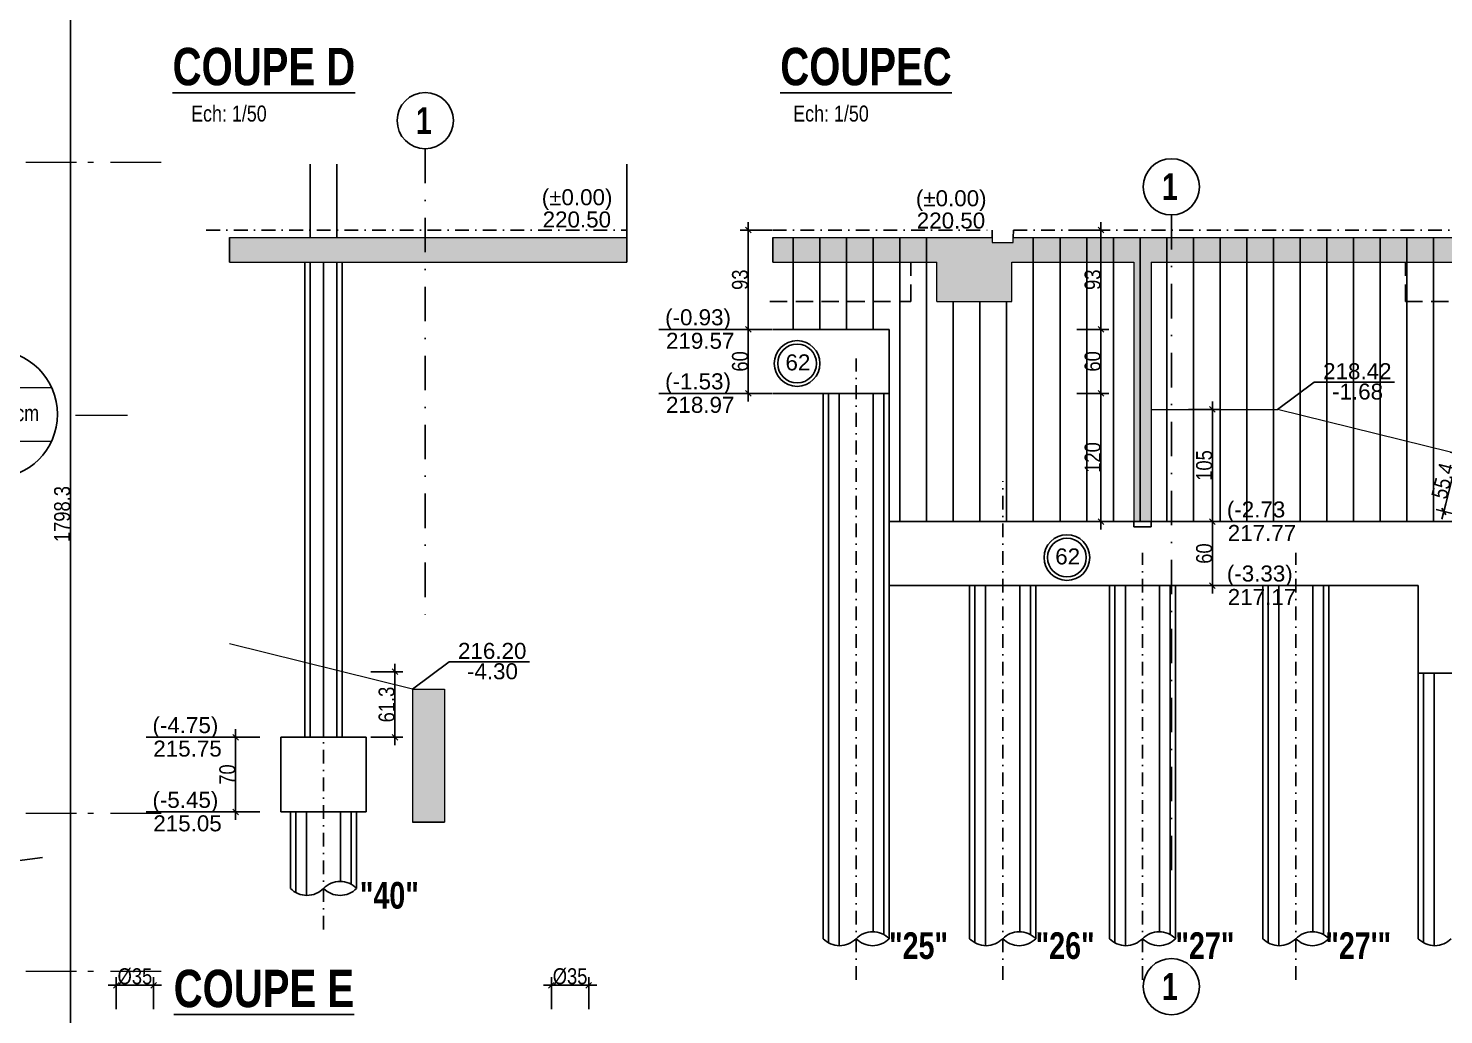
# Model space of a CAD drawing. Header units: centimetres. Extents: x 0 to 26456, y -12469 to -8269.
# Drawn here: x 23976 to 25302, y -10049 to -9125 of the extents above; entities that cross this region are included whole.
import ezdxf
from ezdxf.enums import TextEntityAlignment as Align

# ---------------------------------------------------------------- set-up
doc = ezdxf.new("R2010")
doc.units = ezdxf.units.CM
doc.header["$LTSCALE"] = 25.4
doc.header["$PDMODE"] = 1
doc.header["$PDSIZE"] = -2
for name, pattern in [('CACHEX2', [19.05, 12.7, -6.35]), ('Style de ligne -6', [1.04164, 0.625, -0.20828, 0.06943, -0.13893]), ('TIRETPTX2', [50.8, 25.4, -12.7, 0, -12.7])]:
    doc.linetypes.add(name, pattern=pattern)
for name, color, linetype in [('01_cote_gen', 4, 'Continuous'), ('01_linteaux', 2, 'Continuous'), ('01_murs_sup', 2, 'CACHEX2'), ('01_poch_murs', 253, 'Continuous'), ('01_texte', 230, 'Continuous'), ('AA_COTES', 2, 'Continuous')]:
    doc.layers.add(name, color=color, linetype=linetype)
doc.layers.add('01_murs_coup', color=5, linetype='Continuous', lineweight=60)
doc.layers.add('B Général', color=7, linetype='Continuous', lineweight=5)
doc.styles.add('impact', font='impact.ttf')
doc.styles.add('MATTE_TXT', font='arial.ttf')
doc.styles.add('STYLE2', font='ARIALN.TTF')
doc.dimstyles.new('JB50', dxfattribs={"dimscale": 0.1, "dimtxt": 150, "dimasz": 15, "dimexe": 0.1, "dimexo": 0.1, "dimgap": 0.09, "dimtad": 1, "dimdec": 1, "dimdsep": 46, "dimtxsty": 'STYLE2', "dimblk1": 'BOND_G', "dimblk2": 'BOND_D', "dimsah": 1, "dimcen": 1.5, "dimdle": 0.01, "dimse1": 1, "dimse2": 1, "dimclrd": 4, "dimclre": 2, "dimclrt": 6, "dimazin": 2, "dimtfac": 2.333333, "dimtdec": 1, "dimtix": 1, "dimtmove": 2, "dimatfit": 3, "dimldrblk": 'BOND_G', "dimfxl": 1, "dimtolj": 1, "dimtzin": 0, "dimarcsym": 0})

# ---------------------------------------------------------------- blocks, each defined once
blk = doc.blocks.new('BOND_G')
at = {"layer": 'AA_COTES', "color": 0}
for p, q in [((0, -5), (0, 15)), ((5, 0), (-5, 0)), ((1.77, 1.77), (-1.77, -1.77))]:
    blk.add_line(p, q, dxfattribs=at)
blk = doc.blocks.new('BOND_D')
at = {"layer": 'AA_COTES', "color": 0}
for p, q in [((5, 0), (-5, 0)), ((-1.77, -1.77), (1.77, 1.77)), ((0, 5), (0, -15))]:
    blk.add_line(p, q, dxfattribs=at)
blk = doc.blocks.new('*D25')
at = {"layer": '01_cote_gen', "color": 4, "lineweight": -2, "transparency": 16777216}
blk.add_line((24015.6, -8682.8), (24015.6, -10478.1), dxfattribs=at)
at = {"layer": 'Defpoints', "color": 0, "transparency": 16777216}
for p in [(23993.1, -8681.3), (23993.1, -10479.6), (24015.6, -10479.6)]:
    blk.add_point(p, dxfattribs=at)
at = {"layer": '01_cote_gen', "color": 4, "lineweight": -2, "transparency": 16777216, "xscale": 1.5, "yscale": 1.5, "zscale": 1.5}
for name, p, rotation in [('BOND_G', (24015.6, -8681.3), 90), ('BOND_D', (24015.6, -10479.6), 270)]:
    blk.add_blockref(name, p, dxfattribs=dict(at, rotation=rotation))
at = {"layer": '01_cote_gen', "color": 6, "transparency": 16777216, "insert": (24007.9, -9580.4), "char_height": 15, "attachment_point": 5, "rotation": 90, "style": 'STYLE2'}
blk.add_mtext('\\A1;1798.3', dxfattribs=at)
blk = doc.blocks.new('*D152')
at = {"layer": '01_cote_gen', "color": 4, "lineweight": -2, "ltscale": 3, "transparency": 16777216}
blk.add_line((24650.6, -9405.9), (24650.6, -9315.9), dxfattribs=at)
at = {"layer": 'Defpoints', "color": 0, "ltscale": 3, "transparency": 16777216}
for p in [(24650.6, -9314.4), (24696.3, -9314.4), (24696.3, -9407.4)]:
    blk.add_point(p, dxfattribs=at)
at = {"layer": '01_cote_gen', "color": 4, "lineweight": -2, "ltscale": 3, "transparency": 16777216, "xscale": 1.5, "yscale": 1.5, "zscale": 1.5}
for name, p, rotation in [('BOND_D', (24650.6, -9314.4), 90), ('BOND_G', (24650.6, -9407.4), 270)]:
    blk.add_blockref(name, p, dxfattribs=dict(at, rotation=rotation))
at = {"layer": '01_cote_gen', "color": 6, "ltscale": 3, "transparency": 16777216, "insert": (24643, -9360.9), "char_height": 15, "attachment_point": 5, "rotation": 90, "style": 'STYLE2'}
blk.add_mtext('\\A1;93', dxfattribs=at)
blk = doc.blocks.new('*D153')
at = {"layer": '01_cote_gen', "color": 4, "lineweight": -2, "ltscale": 3, "transparency": 16777216}
blk.add_line((24650.6, -9465.9), (24650.6, -9408.9), dxfattribs=at)
at = {"layer": 'Defpoints', "color": 0, "ltscale": 3, "transparency": 16777216}
for p in [(24650.6, -9407.4), (24691.1, -9407.4), (24691.1, -9467.4)]:
    blk.add_point(p, dxfattribs=at)
at = {"layer": '01_cote_gen', "color": 4, "lineweight": -2, "ltscale": 3, "transparency": 16777216, "xscale": 1.5, "yscale": 1.5, "zscale": 1.5}
for name, p, rotation in [('BOND_D', (24650.6, -9407.4), 90), ('BOND_G', (24650.6, -9467.4), 270)]:
    blk.add_blockref(name, p, dxfattribs=dict(at, rotation=rotation))
at = {"layer": '01_cote_gen', "color": 6, "ltscale": 3, "transparency": 16777216, "insert": (24643, -9437.4), "char_height": 15, "attachment_point": 5, "rotation": 90, "style": 'STYLE2'}
blk.add_mtext('\\A1;60', dxfattribs=at)
blk = doc.blocks.new('*D154')
at = {"layer": '01_cote_gen', "color": 4, "lineweight": -2, "ltscale": 3, "transparency": 16777216}
blk.add_line((25085.5, -9588.9), (25085.5, -9645.9), dxfattribs=at)
at = {"layer": 'Defpoints', "color": 0, "ltscale": 3, "transparency": 16777216}
for p in [(25063, -9587.4), (25063, -9647.4), (25085.5, -9647.4)]:
    blk.add_point(p, dxfattribs=at)
at = {"layer": '01_cote_gen', "color": 4, "lineweight": -2, "ltscale": 3, "transparency": 16777216, "xscale": 1.5, "yscale": 1.5, "zscale": 1.5}
for name, p, rotation in [('BOND_G', (25085.5, -9587.4), 90), ('BOND_D', (25085.5, -9647.4), 270)]:
    blk.add_blockref(name, p, dxfattribs=dict(at, rotation=rotation))
at = {"layer": '01_cote_gen', "color": 6, "ltscale": 3, "transparency": 16777216, "insert": (25077.8, -9617.4), "char_height": 15, "attachment_point": 5, "rotation": 90, "style": 'STYLE2'}
blk.add_mtext('\\A1;60', dxfattribs=at)
blk = doc.blocks.new('*D210')
at = {"layer": '01_cote_gen', "color": 4, "lineweight": -2, "ltscale": 3, "transparency": 16777216}
blk.add_line((25302.7, -9576.6), (25315.3, -9525.7), dxfattribs=at)
at = {"layer": 'Defpoints', "color": 0, "ltscale": 3, "transparency": 16777216}
for p in [(25315.6, -9524.3), (25353.6, -9533.7), (25340.3, -9587.4)]:
    blk.add_point(p, dxfattribs=at)
at = {"layer": '01_cote_gen', "color": 4, "lineweight": -2, "ltscale": 3, "transparency": 16777216, "xscale": 1.5, "yscale": 1.5, "zscale": 1.5}
for name, p, rotation in [('BOND_D', (25315.6, -9524.3), 76.09756538241885), ('BOND_G', (25302.3, -9578), 256.0975653824188)]:
    blk.add_blockref(name, p, dxfattribs=dict(at, rotation=rotation))
at = {"layer": '01_cote_gen', "color": 6, "ltscale": 3, "transparency": 16777216, "insert": (25301.6, -9549.3), "char_height": 15, "attachment_point": 5, "rotation": 76.0976, "style": 'STYLE2'}
blk.add_mtext('\\A1;55.4', dxfattribs=at)
blk = doc.blocks.new('*D213')
at = {"layer": '01_cote_gen', "color": 4, "lineweight": -2, "ltscale": 3, "transparency": 16777216}
blk.add_line((24170.4, -9857.9), (24170.4, -9790.9), dxfattribs=at)
at = {"layer": 'Defpoints', "color": 0, "ltscale": 3, "transparency": 16777216}
for p in [(24170.4, -9789.4), (24212.7, -9789.4), (24212.7, -9859.4)]:
    blk.add_point(p, dxfattribs=at)
at = {"layer": '01_cote_gen', "color": 4, "lineweight": -2, "ltscale": 3, "transparency": 16777216, "xscale": 1.5, "yscale": 1.5, "zscale": 1.5}
for name, p, rotation in [('BOND_D', (24170.4, -9789.4), 90), ('BOND_G', (24170.4, -9859.4), 270)]:
    blk.add_blockref(name, p, dxfattribs=dict(at, rotation=rotation))
at = {"layer": '01_cote_gen', "color": 6, "ltscale": 3, "transparency": 16777216, "insert": (24162.7, -9824.4), "char_height": 15, "attachment_point": 5, "rotation": 90, "style": 'STYLE2'}
blk.add_mtext('\\A1;70', dxfattribs=at)
blk = doc.blocks.new('*D214')
at = {"layer": '01_cote_gen', "color": 4, "lineweight": -2, "ltscale": 3, "transparency": 16777216}
blk.add_line((24319.6, -9729.6), (24319.6, -9787.9), dxfattribs=at)
at = {"layer": 'Defpoints', "color": 0, "ltscale": 3, "transparency": 16777216}
for p in [(24270.2, -9728.1), (24292.7, -9789.4), (24319.6, -9789.4)]:
    blk.add_point(p, dxfattribs=at)
at = {"layer": '01_cote_gen', "color": 4, "lineweight": -2, "ltscale": 3, "transparency": 16777216, "xscale": 1.5, "yscale": 1.5, "zscale": 1.5}
for name, p, rotation in [('BOND_G', (24319.6, -9728.1), 90), ('BOND_D', (24319.6, -9789.4), 270)]:
    blk.add_blockref(name, p, dxfattribs=dict(at, rotation=rotation))
at = {"layer": '01_cote_gen', "color": 6, "ltscale": 3, "transparency": 16777216, "insert": (24311.9, -9758.8), "char_height": 15, "attachment_point": 5, "rotation": 90, "style": 'STYLE2'}
blk.add_mtext('\\A1;61.3', dxfattribs=at)
blk = doc.blocks.new('*D225')
at = {"layer": '01_cote_gen', "color": 4, "lineweight": -2, "ltscale": 3, "transparency": 16777216}
blk.add_line((25085.5, -9483.9), (25085.5, -9585.9), dxfattribs=at)
at = {"layer": 'Defpoints', "color": 0, "ltscale": 3, "transparency": 16777216}
for p in [(25087.2, -9482.4), (25085.5, -9587.4), (25095.4, -9587.4)]:
    blk.add_point(p, dxfattribs=at)
at = {"layer": '01_cote_gen', "color": 4, "lineweight": -2, "ltscale": 3, "transparency": 16777216, "xscale": 1.5, "yscale": 1.5, "zscale": 1.5}
for name, p, rotation in [('BOND_G', (25085.5, -9482.4), 90), ('BOND_D', (25085.5, -9587.4), 270)]:
    blk.add_blockref(name, p, dxfattribs=dict(at, rotation=rotation))
at = {"layer": '01_cote_gen', "color": 6, "ltscale": 3, "transparency": 16777216, "insert": (25077.8, -9534.9), "char_height": 15, "attachment_point": 5, "rotation": 90, "style": 'STYLE2'}
blk.add_mtext('\\A1;105', dxfattribs=at)
blk = doc.blocks.new('*D260')
at = {"layer": '01_cote_gen', "color": 4, "lineweight": -2, "ltscale": 3, "transparency": 16777216}
blk.add_line((24467.7, -10021.7), (24499.7, -10021.7), dxfattribs=at)
at = {"layer": 'Defpoints', "color": 0, "ltscale": 3, "transparency": 16777216}
for p in [(24501.2, -10021.7), (24466.2, -10049.4), (24501.2, -10049.4)]:
    blk.add_point(p, dxfattribs=at)
at = {"layer": '01_cote_gen', "color": 4, "lineweight": -2, "ltscale": 3, "transparency": 16777216, "xscale": 1.5, "yscale": 1.5, "zscale": 1.5, "rotation": 180}
blk.add_blockref('BOND_G', (24466.2, -10021.7), dxfattribs=at)
at = {"layer": '01_cote_gen', "color": 4, "lineweight": -2, "ltscale": 3, "transparency": 16777216, "xscale": 1.5, "yscale": 1.5, "zscale": 1.5}
blk.add_blockref('BOND_D', (24501.2, -10021.7), dxfattribs=at)
at = {"layer": '01_cote_gen', "color": 6, "ltscale": 3, "transparency": 16777216, "insert": (24483.7, -10013.6), "char_height": 15, "attachment_point": 5, "style": 'STYLE2'}
blk.add_mtext('\\A1;%%C35', dxfattribs=at)
blk = doc.blocks.new('*D261')
at = {"layer": '01_cote_gen', "color": 4, "lineweight": -2, "ltscale": 3, "transparency": 16777216}
blk.add_line((24060, -10021.7), (24092, -10021.7), dxfattribs=at)
at = {"layer": 'Defpoints', "color": 0, "ltscale": 3, "transparency": 16777216}
for p in [(24093.5, -10021.7), (24058.5, -10049.4), (24093.5, -10049.4)]:
    blk.add_point(p, dxfattribs=at)
at = {"layer": '01_cote_gen', "color": 4, "lineweight": -2, "ltscale": 3, "transparency": 16777216, "xscale": 1.5, "yscale": 1.5, "zscale": 1.5, "rotation": 180}
blk.add_blockref('BOND_G', (24058.5, -10021.7), dxfattribs=at)
at = {"layer": '01_cote_gen', "color": 4, "lineweight": -2, "ltscale": 3, "transparency": 16777216, "xscale": 1.5, "yscale": 1.5, "zscale": 1.5}
blk.add_blockref('BOND_D', (24093.5, -10021.7), dxfattribs=at)
at = {"layer": '01_cote_gen', "color": 6, "ltscale": 3, "transparency": 16777216, "insert": (24076, -10013.6), "char_height": 15, "attachment_point": 5, "style": 'STYLE2'}
blk.add_mtext('\\A1;%%C35', dxfattribs=at)
blk = doc.blocks.new('*D305')
at = {"layer": '01_murs_sup', "color": 4, "lineweight": -2, "ltscale": 3, "transparency": 16777216}
blk.add_line((24981, -9315.9), (24981, -9405.9), dxfattribs=at)
at = {"layer": 'Defpoints', "color": 0, "ltscale": 3, "transparency": 16777216}
for p in [(24974.4, -9314.4), (24974.4, -9407.4), (24981, -9407.4)]:
    blk.add_point(p, dxfattribs=at)
at = {"layer": '01_murs_sup', "color": 4, "lineweight": -2, "ltscale": 3, "transparency": 16777216, "xscale": 1.5, "yscale": 1.5, "zscale": 1.5}
for name, p, rotation in [('BOND_G', (24981, -9314.4), 90), ('BOND_D', (24981, -9407.4), 270)]:
    blk.add_blockref(name, p, dxfattribs=dict(at, rotation=rotation))
at = {"layer": '01_murs_sup', "color": 6, "ltscale": 3, "transparency": 16777216, "insert": (24973.3, -9360.9), "char_height": 15, "attachment_point": 5, "rotation": 90, "style": 'STYLE2'}
blk.add_mtext('\\A1;93', dxfattribs=at)
blk = doc.blocks.new('*D318')
at = {"layer": '01_murs_sup', "color": 4, "lineweight": -2, "ltscale": 3, "transparency": 16777216}
blk.add_line((24981, -9408.9), (24981, -9465.9), dxfattribs=at)
at = {"layer": 'Defpoints', "color": 0, "ltscale": 3, "transparency": 16777216}
for p in [(24958.5, -9407.4), (24782.7, -9467.4), (24981, -9467.4)]:
    blk.add_point(p, dxfattribs=at)
at = {"layer": '01_murs_sup', "color": 4, "lineweight": -2, "ltscale": 3, "transparency": 16777216, "xscale": 1.5, "yscale": 1.5, "zscale": 1.5}
for name, p, rotation in [('BOND_G', (24981, -9407.4), 90), ('BOND_D', (24981, -9467.4), 270)]:
    blk.add_blockref(name, p, dxfattribs=dict(at, rotation=rotation))
at = {"layer": '01_murs_sup', "color": 6, "ltscale": 3, "transparency": 16777216, "insert": (24973.3, -9437.4), "char_height": 15, "attachment_point": 5, "rotation": 90, "style": 'STYLE2'}
blk.add_mtext('\\A1;60', dxfattribs=at)
blk = doc.blocks.new('*D319')
at = {"layer": '01_murs_sup', "color": 4, "lineweight": -2, "ltscale": 3, "transparency": 16777216}
blk.add_line((24981, -9468.9), (24981, -9585.9), dxfattribs=at)
at = {"layer": 'Defpoints', "color": 0, "ltscale": 3, "transparency": 16777216}
for p in [(24958.5, -9467.4), (24958.5, -9587.4), (24981, -9587.4)]:
    blk.add_point(p, dxfattribs=at)
at = {"layer": '01_murs_sup', "color": 4, "lineweight": -2, "ltscale": 3, "transparency": 16777216, "xscale": 1.5, "yscale": 1.5, "zscale": 1.5}
for name, p, rotation in [('BOND_G', (24981, -9467.4), 90), ('BOND_D', (24981, -9587.4), 270)]:
    blk.add_blockref(name, p, dxfattribs=dict(at, rotation=rotation))
at = {"layer": '01_murs_sup', "color": 6, "ltscale": 3, "transparency": 16777216, "insert": (24973.3, -9527.4), "char_height": 15, "attachment_point": 5, "rotation": 90, "style": 'STYLE2'}
blk.add_mtext('\\A1;120', dxfattribs=at)

msp = doc.modelspace()

# ---------------------------------------------------------------- hatches: boundary and pattern name
at = {"layer": '01_poch_murs', "ltscale": 3}
h = msp.add_hatch(color=256, dxfattribs=at)
h.dxf.hatch_style = 1
h.paths.add_polyline_path([(24537, -9321.41), (24164.5, -9321.41), (24164.5, -9344.41), (24537, -9344.41)])
h = msp.add_hatch(color=256, dxfattribs=at)
h.dxf.hatch_style = 1
h.paths.add_polyline_path([(24898.97, -9326.08), (24878.97, -9326.08), (24878.97, -9321.41), (24842.68, -9321.41), (24842.68, -9344.41), (24827.42, -9344.41), (24827.42, -9381.41), (24897.42, -9381.41), (24897.42, -9344.41), (24942.68, -9344.41), (24942.68, -9321.41), (24898.97, -9321.41)])
h.paths.add_polyline_path([(24842.68, -9321.41), (24792.68, -9321.41), (24792.68, -9344.41), (24842.68, -9344.41)])
h.paths.add_polyline_path([(24792.68, -9321.41), (24742.68, -9321.41), (24742.68, -9344.41), (24792.68, -9344.41)])
h.paths.add_polyline_path([(24742.68, -9321.41), (24692.68, -9321.41), (24692.68, -9344.41), (24742.68, -9344.41)])
h.paths.add_polyline_path([(24692.68, -9321.41), (24673.55, -9321.41), (24673.55, -9344.41), (24692.68, -9344.41)])
h.paths.add_polyline_path([(24992.68, -9321.41), (24942.68, -9321.41), (24942.68, -9344.41), (24992.68, -9344.41)])
h.paths.add_polyline_path([(25042.68, -9321.41), (24992.68, -9321.41), (24992.68, -9344.41), (25011.97, -9344.41), (25011.97, -9587.41), (25027.97, -9587.41), (25027.97, -9344.41), (25042.68, -9344.41)])
h.paths.add_polyline_path([(25092.68, -9321.41), (25042.68, -9321.41), (25042.68, -9344.41), (25092.68, -9344.41)])
h.paths.add_polyline_path([(25142.68, -9321.41), (25092.68, -9321.41), (25092.68, -9344.41), (25142.68, -9344.41)])
h.paths.add_polyline_path([(25192.68, -9321.41), (25142.68, -9321.41), (25142.68, -9344.41), (25192.68, -9344.41)])
h.paths.add_polyline_path([(25242.68, -9321.41), (25192.68, -9321.41), (25192.68, -9344.41), (25242.68, -9344.41)])
h.paths.add_polyline_path([(25292.68, -9321.41), (25242.68, -9321.41), (25242.68, -9344.41), (25292.68, -9344.41)])
h.paths.add_polyline_path([(25342.68, -9321.41), (25292.68, -9321.41), (25292.68, -9344.41), (25342.68, -9344.41)])
h.paths.add_polyline_path([(25392.68, -9321.41), (25342.68, -9321.41), (25342.68, -9344.41), (25392.68, -9344.41)])
h.paths.add_polyline_path([(25442.68, -9321.41), (25392.68, -9321.41), (25392.68, -9344.41), (25442.68, -9344.41)])
h.paths.add_polyline_path([(25492.68, -9321.41), (25442.68, -9321.41), (25442.68, -9344.41), (25492.68, -9344.41)])
h.paths.add_polyline_path([(25542.68, -9321.41), (25492.68, -9321.41), (25492.68, -9344.41), (25542.68, -9344.41)])
h.paths.add_polyline_path([(25592.68, -9321.41), (25542.68, -9321.41), (25542.68, -9344.41), (25592.68, -9344.41)])
h.paths.add_polyline_path([(25642.68, -9321.41), (25592.68, -9321.41), (25592.68, -9344.41), (25642.68, -9344.41)])
h.paths.add_polyline_path([(25692.68, -9321.41), (25642.68, -9321.41), (25642.68, -9344.41), (25692.68, -9344.41)])
h.paths.add_polyline_path([(25742.68, -9321.41), (25692.68, -9321.41), (25692.68, -9344.41), (25742.68, -9344.41)])
h.paths.add_polyline_path([(25792.68, -9321.41), (25742.68, -9321.41), (25742.68, -9344.41), (25792.68, -9344.41)])
h.paths.add_polyline_path([(25842.68, -9321.41), (25792.68, -9321.41), (25792.68, -9344.41), (25842.68, -9344.41)])
h.paths.add_polyline_path([(25892.68, -9321.41), (25842.68, -9321.41), (25842.68, -9344.41), (25892.68, -9344.41)])
h.paths.add_polyline_path([(25942.68, -9321.41), (25892.68, -9321.41), (25892.68, -9344.41), (25942.68, -9344.41)])
h.paths.add_polyline_path([(25992.68, -9321.41), (25942.68, -9321.41), (25942.68, -9344.41), (25992.68, -9344.41)])
h.paths.add_polyline_path([(26042.68, -9321.41), (25992.68, -9321.41), (25992.68, -9344.41), (26042.68, -9344.41)])
h.paths.add_polyline_path([(26092.68, -9321.41), (26042.68, -9321.41), (26042.68, -9344.41), (26092.68, -9344.41)])
h.paths.add_polyline_path([(26405.97, -9321.41), (26092.68, -9321.41), (26092.68, -9344.41), (26405.97, -9344.41)])
h = msp.add_hatch(color=256, dxfattribs=at)
h.dxf.hatch_style = 1
h.paths.add_polyline_path([(24366, -9744.41), (24336, -9744.41), (24336, -9868.95), (24366, -9868.95)])

# ---------------------------------------------------------------- linework, layer by layer
at = {"layer": '01_linteaux', "linetype": 'TIRETPTX2', "ltscale": 0.05}
for p, q in [((24348, -9238.2), (24348, -9683.84)), ((25046.97, -9300.21), (25046.97, -9919.3))]:
    msp.add_line(p, q, dxfattribs=at)
at = {"layer": '01_linteaux'}
for p, q in [((24240.2, -9321.41), (24240.2, -9252.67)), ((24265.2, -9321.41), (24265.2, -9252.67)), ((24537, -9344.41), (24537, -9252.67)), ((24235.2, -9789.41), (24235.2, -9344.41)), ((24270.2, -9789.41), (24270.2, -9344.41)), ((24673.55, -9407.41), (24782.67, -9407.41)), ((24782.67, -9978.14), (24782.67, -9407.41)), ((24673.55, -9467.41), (24782.67, -9467.41)), ((24720.67, -9978.14), (24720.67, -9467.41)), ((24782.67, -9587.41), (25340.27, -9587.41)), ((25011.97, -9587.41), (25011.97, -9592.41)), ((25011.97, -9592.41), (25027.97, -9592.41)), ((25027.97, -9587.41), (25027.97, -9592.41)), ((24782.67, -9647.41), (25278.27, -9647.41)), ((24857.97, -9978.14), (24857.97, -9647.41)), ((24919.97, -9978.14), (24919.97, -9647.41)), ((24988.97, -9978.14), (24988.97, -9647.41)), ((25050.97, -9978.14), (25050.97, -9647.41)), ((25132.6, -9978.14), (25132.6, -9647.41)), ((25194.6, -9978.14), (25194.6, -9647.41)), ((25278.27, -9729.41), (25278.27, -9647.41)), ((25278.27, -9978.14), (25278.27, -9729.41)), ((25278.27, -9729.41), (25677.37, -9729.41)), ((24212.7, -9789.41), (24212.7, -9859.41)), ((24212.7, -9789.41), (24292.7, -9789.41)), ((24292.7, -9789.41), (24292.7, -9859.41)), ((24212.7, -9859.41), (24292.7, -9859.41)), ((24221.7, -9931.03), (24221.7, -9859.41)), ((24283.7, -9931.03), (24283.7, -9859.41))]:
    msp.add_line(p, q, dxfattribs=at)
at = {"layer": '01_linteaux', "linetype": 'TIRETPTX2', "ltscale": 0.02}
for p, q in [((24142.87, -9314.41), (24537, -9314.41)), ((24673.55, -9314.41), (24878.97, -9314.41)), ((24898.97, -9314.41), (26405.97, -9314.41)), ((24751.67, -10016.67), (24751.67, -9434.81)), ((24888.97, -10016.67), (24888.97, -9549.66)), ((25019.97, -10016.67), (25019.97, -9616.77)), ((25163.6, -10016.67), (25163.6, -9616.77)), ((24252.7, -9969.56), (24252.7, -9755.66))]:
    msp.add_line(p, q, dxfattribs=at)
at = {"layer": '01_linteaux', "linetype": 'CACHEX2', "ltscale": 0.05}
for p, q in [((24802.95, -9381.41), (24802.95, -9344.41)), ((25266.27, -9381.41), (25266.27, -9344.41)), ((24670.97, -9381.41), (24802.95, -9381.41)), ((25266.27, -9381.41), (25336.27, -9381.41))]:
    msp.add_line(p, q, dxfattribs=at)
at = {"layer": '01_linteaux'}
for centre, start, end in [((24237.2, -9915.96), 224.19387, 315.80613), ((24268.2, -9946.1), 44.19387, 135.80613), ((24268.2, -9915.96), 224.19387, 315.80613), ((24736.17, -9963.07), 224.19387, 315.80613), ((24767.17, -9993.21), 44.19387, 135.80613), ((24767.17, -9963.07), 224.19387, 315.80613), ((24873.47, -9963.07), 224.19387, 315.80613), ((24904.47, -9993.21), 44.19387, 135.80613), ((24904.47, -9963.07), 224.19387, 315.80613), ((25004.47, -9963.07), 224.19387, 315.80613), ((25035.47, -9993.21), 44.19387, 135.80613), ((25035.47, -9963.07), 224.19387, 315.80613), ((25148.1, -9963.07), 224.19387, 315.80613), ((25179.1, -9993.21), 44.19387, 135.80613), ((25179.1, -9963.07), 224.19387, 315.80613), ((25293.77, -9963.07), 224.19387, 315.80613)]:
    msp.add_arc(centre, 21.62, start, end, dxfattribs=at)
at = {"layer": '01_murs_coup', "linetype": 'Continuous', "lineweight": 5}
for p, q in [((24164.5, -9321.41), (24537, -9321.41)), ((24673.55, -9321.41), (24878.97, -9321.41)), ((24878.97, -9321.41), (24878.97, -9326.05)), ((24898.69, -9321.41), (26405.97, -9321.41)), ((24898.94, -9326.05), (24898.94, -9321.41)), ((24878.97, -9326.05), (24898.94, -9326.05)), ((24164.5, -9344.41), (24537, -9344.41)), ((24673.55, -9344.41), (24827.42, -9344.41)), ((24827.42, -9381.41), (24827.42, -9344.41)), ((24897.42, -9381.41), (24897.42, -9344.41)), ((24897.42, -9344.41), (25011.97, -9344.41)), ((25011.97, -9344.41), (25011.97, -9587.41)), ((25027.97, -9344.41), (25027.97, -9587.41)), ((25027.97, -9344.41), (26405.97, -9344.41)), ((24827.42, -9381.41), (24897.42, -9381.41)), ((23888.99, -9461.85), (23998.01, -9461.85)), ((24068.97, -9488.13), (24020.47, -9488.13)), ((25027.97, -9482.41), (25146.47, -9482.41)), ((26204.97, -9744.41), (25146.47, -9482.41)), ((23888.99, -9512), (23998.01, -9512)), ((25011.97, -9587.41), (25027.97, -9587.41)), ((24336, -9744.41), (24164.5, -9701.96)), ((24336, -9744.41), (24336, -9868.95)), ((24336, -9744.41), (24366, -9744.41)), ((24366, -9744.41), (24366, -9868.95))]:
    msp.add_line(p, q, dxfattribs=at)
at = {"layer": '01_poch_murs', "ltscale": 3}
for p, q in [((24164.5, -9321.41), (24164.5, -9344.41)), ((24537, -9321.41), (24537, -9344.41)), ((24673.55, -9321.41), (24673.55, -9344.41)), ((24692.68, -9321.41), (24692.68, -9407.41)), ((24717.68, -9321.41), (24717.68, -9407.41)), ((24742.68, -9321.41), (24742.68, -9407.41)), ((24767.68, -9321.41), (24767.68, -9407.41)), ((24792.68, -9321.41), (24792.68, -9587.41)), ((24817.68, -9321.41), (24817.68, -9587.41)), ((24878.97, -9314.41), (24878.97, -9321.41)), ((24898.97, -9314.41), (24898.94, -9321.41)), ((24917.68, -9321.41), (24917.68, -9587.41)), ((24942.68, -9321.41), (24942.68, -9587.41)), ((24967.68, -9321.41), (24967.68, -9587.41)), ((24992.68, -9321.41), (24992.68, -9587.41)), ((25017.68, -9321.41), (25017.68, -9587.41)), ((25042.68, -9321.41), (25042.68, -9587.41)), ((25067.68, -9321.41), (25067.68, -9587.41)), ((25092.68, -9321.41), (25092.68, -9587.41)), ((25092.68, -9321.41), (25092.68, -9587.41)), ((25117.68, -9321.41), (25117.68, -9587.41)), ((25142.68, -9321.41), (25142.68, -9587.41)), ((25167.68, -9321.41), (25167.68, -9587.41)), ((25192.68, -9321.41), (25192.68, -9587.41)), ((25217.68, -9321.41), (25217.68, -9587.41)), ((25242.68, -9321.41), (25242.68, -9587.41)), ((25267.68, -9321.41), (25267.68, -9587.41)), ((25292.68, -9321.41), (25292.68, -9587.41)), ((24842.68, -9381.41), (24842.68, -9587.41)), ((24867.68, -9381.41), (24867.68, -9587.41)), ((24892.68, -9381.41), (24892.68, -9587.41)), ((24336, -9868.95), (24366, -9868.95))]:
    msp.add_line(p, q, dxfattribs=at)
at = {"layer": '01_poch_murs'}
for p, q in [((24240.2, -9789.41), (24240.2, -9344.41)), ((24252.7, -9789.41), (24252.7, -9344.41)), ((24265.2, -9789.41), (24265.2, -9344.41)), ((24725.67, -9981.97), (24725.67, -9467.41)), ((24735.67, -9984.68), (24735.67, -9467.41)), ((24767.67, -9467.41), (24767.67, -9971.6)), ((24777.67, -9467.41), (24777.67, -9974.31)), ((24862.97, -9981.97), (24862.97, -9647.41)), ((24872.97, -9984.68), (24872.97, -9647.41)), ((24904.97, -9647.41), (24904.97, -9971.6)), ((24914.97, -9647.41), (24914.97, -9974.31)), ((24993.97, -9981.97), (24993.97, -9647.41)), ((25003.97, -9984.68), (25003.97, -9647.41)), ((25035.97, -9647.41), (25035.97, -9971.6)), ((25045.97, -9647.41), (25045.97, -9974.31)), ((25137.6, -9981.97), (25137.6, -9647.41)), ((25147.6, -9984.68), (25147.6, -9647.41)), ((25179.6, -9647.41), (25179.6, -9971.6)), ((25189.6, -9647.41), (25189.6, -9974.31)), ((25283.27, -9981.97), (25283.27, -9729.41)), ((25293.27, -9984.68), (25293.27, -9729.41)), ((24226.7, -9934.86), (24226.7, -9859.41)), ((24236.7, -9937.57), (24236.7, -9859.41)), ((24268.7, -9924.49), (24268.7, -9859.41)), ((24278.7, -9859.41), (24278.7, -9927.2))]:
    msp.add_line(p, q, dxfattribs=at)
at = {"layer": '01_texte'}
for p, q in [((24643.15, -9407.41), (24566.73, -9407.41)), ((24643.15, -9467.41), (24566.73, -9467.41)), ((25146.47, -9482.41), (25180.81, -9456.88)), ((25180.81, -9456.88), (25256.07, -9456.88)), ((25201.81, -9587.41), (25125.4, -9587.41)), ((24336, -9744.41), (24370.34, -9718.88)), ((24370.34, -9718.88), (24445.6, -9718.88)), ((24162.88, -9789.41), (24086.47, -9789.41)), ((24162.88, -9859.41), (24086.47, -9859.41)), ((23814.5, -9925.5), (23989.5, -9902))]:
    msp.add_line(p, q, dxfattribs=at)
for centre, radius in [((24348, -9211.87), 26.34), ((25046.97, -9273.87), 26.34), ((23943.5, -9486.93), 60), ((24696.41, -9439.36), 21.4), ((24696.41, -9439.36), 18.16), ((24949.15, -9621.11), 21.4), ((24949.15, -9621.11), 18.16), ((25046.97, -10023.05), 26.34)]:
    msp.add_circle(centre, radius, dxfattribs=at)
at = {"layer": 'B Général', "color": 1, "linetype": 'Style de ligne -6', "lineweight": 13, "ltscale": 3}
for p, q in [((24100.76, -9250.97), (21543.18, -9250.97)), ((24100.76, -9860.97), (21543.18, -9860.97)), ((24100.76, -10008.97), (21543.18, -10008.97))]:
    msp.add_line(p, q, dxfattribs=at)

# ---------------------------------------------------------------- texts
at = {"layer": '01_texte', "style": 'impact'}
for s, p in [('%%UCOUPE D', (24196.86, -9189.21)), ('%%UCOUPEC', (24760.91, -9189.21)), ('%%UCOUPE E', (24196.86, -10052.78))]:
    msp.add_text(s, height=35, dxfattribs=at).set_placement(p, align=Align.BOTTOM_CENTER)
at = {"layer": '01_texte', "style": 'MATTE_TXT', "width": 0.8}
for s, p in [('Ech: 1/50', (24164.07, -9217.23)), ('Ech: 1/50', (24728.12, -9217.23)), ('Dalle:20 cm', (23942.01, -9497.87))]:
    msp.add_text(s, height=15, dxfattribs=at).set_placement(p, align=Align.BOTTOM_CENTER)
at = {"layer": '01_texte', "style": 'impact'}
for p in [(24339.25, -9224.26), (25038.22, -9286.26), (25038.22, -10035.44)]:
    msp.add_text('1', height=25, rotation=0, dxfattribs=at).set_placement(p)
at = {"layer": '01_texte', "style": 'MATTE_TXT'}
for s, p in [('(%%P0.00)', (24457.14, -9291.09)), ('(%%P0.00)', (24807.64, -9292.09)), ('220.50', (24457.99, -9311.96)), ('220.50', (24808.49, -9312.96)), ('(-0.93)', (24572.71, -9403.58)), ('219.57', (24573.56, -9425.58)), ('62', (24685.48, -9445.81)), ('218.42', (25189.19, -9454.06)), ('(-1.53)', (24572.71, -9463.58)), ('-1.68', (25197.56, -9473.14)), ('218.97', (24573.56, -9485.58)), ('(-2.73', (25098.98, -9583.58)), ('217.77', (25099.83, -9605.58)), ('62', (24938.22, -9627.56)), ('(-3.33)', (25098.98, -9643.58)), ('217.17', (25099.83, -9665.58)), ('216.20', (24378.71, -9716.06)), ('-4.30', (24387.09, -9735.14)), ('(-4.75)', (24092.45, -9785.58)), ('215.75', (24093.29, -9807.58)), ('(-5.45)', (24092.45, -9855.58)), ('215.05', (24093.29, -9877.58))]:
    msp.add_text(s, height=15, dxfattribs=at).set_placement(p)
at = {"layer": '01_texte', "style": 'impact'}
for s, p in [('"40"', (24314.38, -9957.54)), ('"25"', (24810.13, -10004.65)), ('"26"', (24947.43, -10004.65)), ('"27"', (25078.43, -10004.65)), ('"27\'"', (25222.05, -10004.65))]:
    msp.add_text(s, height=25, rotation=0, dxfattribs=at).set_placement(p, align=Align.BOTTOM_CENTER)

# ---------------------------------------------------------------- dimensions: what is measured, and where the dimension line sits
at = {"layer": '01_cote_gen'}
dim = msp.add_linear_dim(base=(24015.6101, -10479.6191), p1=(23993.1101, -8681.2714), p2=(23993.1101, -10479.6191), angle=90, dimstyle='JB50', dxfattribs=at)
dim.commit()
dim.dimension.update_dxf_attribs({"geometry": '*D25', "text_midpoint": (24007.9425, -9580.4453)})
at = {"layer": '01_cote_gen', "ltscale": 3}
for base, p1, p2, picture, middle in [((24650.65, -9314.41), (24696.31, -9407.41), (24696.31, -9314.41), '*D152', (24642.98, -9360.91)), ((24650.65, -9407.41), (24691.07, -9467.41), (24691.07, -9407.41), '*D153', (24642.98, -9437.41)), ((25085.5, -9587.41), (25087.22, -9482.41), (25095.4, -9587.41), '*D225', (25077.83, -9534.91)), ((25085.5, -9647.41), (25063, -9587.41), (25063, -9647.41), '*D154', (25077.83, -9617.41)), ((24319.56, -9789.41), (24270.2, -9728.12), (24292.7, -9789.41), '*D214', (24311.89, -9758.77)), ((24170.38, -9789.41), (24212.7, -9859.41), (24212.7, -9789.41), '*D213', (24162.71, -9824.41))]:
    dim = msp.add_linear_dim(base=base, p1=p1, p2=p2, angle=90, dimstyle='JB50', dxfattribs=at)
    dim.commit()
    dim.dimension.update_dxf_attribs({"geometry": picture, "text_midpoint": middle})
dim = msp.add_aligned_dim(p1=(25340.27, -9587.41), p2=(25353.58, -9533.67), distance=39.09, dimstyle='JB50', dxfattribs=at)
dim.commit()
dim.dimension.update_dxf_attribs({"geometry": '*D210', "text_midpoint": (25301.56, -9549.31)})
for base, p1, p2, picture, middle in [((24093.55, -10021.68), (24058.55, -10049.39), (24093.55, -10049.39), '*D261', (24076.05, -10013.6)), ((24501.17, -10021.68), (24466.17, -10049.39), (24501.17, -10049.39), '*D260', (24483.67, -10013.6))]:
    dim = msp.add_linear_dim(base=base, p1=p1, p2=p2, text='%%C35', dimstyle='JB50', dxfattribs=at)
    dim.commit()
    dim.dimension.update_dxf_attribs({"geometry": picture, "text_midpoint": middle})
at = {"layer": '01_murs_sup', "ltscale": 3}
for base, p1, p2, picture, middle in [((24980.98, -9407.41), (24974.36, -9314.41), (24974.36, -9407.41), '*D305', (24973.31, -9360.91)), ((24980.98, -9467.41), (24958.48, -9407.41), (24782.67, -9467.41), '*D318', (24973.31, -9437.41)), ((24980.98, -9587.41), (24958.48, -9467.41), (24958.48, -9587.41), '*D319', (24973.31, -9527.41))]:
    dim = msp.add_linear_dim(base=base, p1=p1, p2=p2, angle=90, dimstyle='JB50', dxfattribs=at)
    dim.commit()
    dim.dimension.update_dxf_attribs({"geometry": picture, "text_midpoint": middle})

doc.saveas('drawing.dxf')
